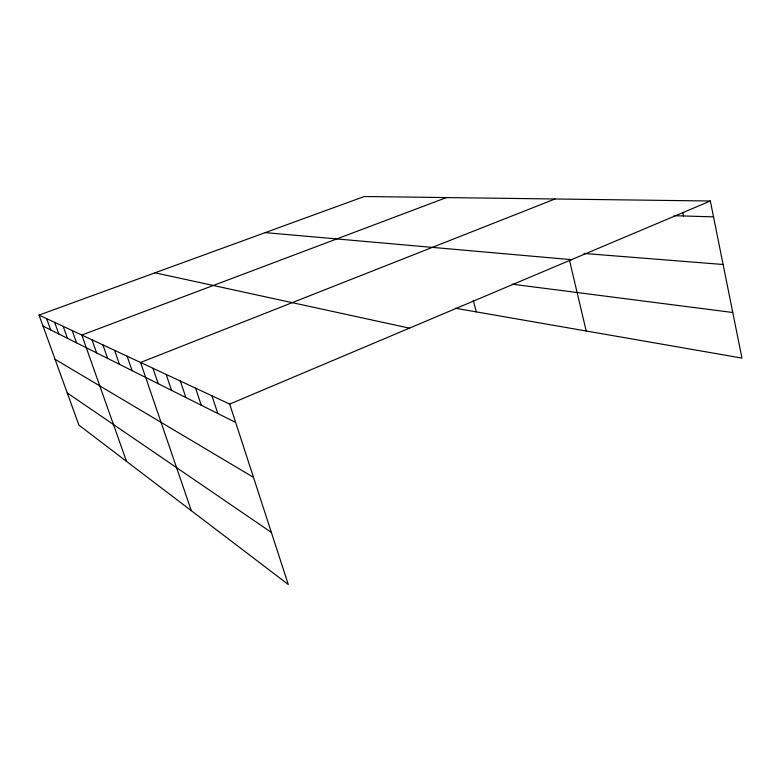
<?xml version="1.0" encoding="UTF-8"?>
<svg xmlns="http://www.w3.org/2000/svg" width="781" height="781" viewBox="0 0 781 781"><rect width="100%" height="100%" fill="white"/><g stroke="black" fill="none" stroke-linecap="round" stroke-linejoin="round"><path stroke-width="1.17" d="M229.692 404.089L288.277 584.491L78.91 425.118L39.05 315.094L229.692 404.089L710.329 201.01L741.95 358.089L455.411 308.251M555.008 198.989L140.56 362.482L191.325 510.686M446.488 197.573L81.79 335.049L126.502 461.346M39.05 315.094L364.278 196.509L710.329 201.01M674.13 215.693L713.522 216.864M584.012 253.454L723.108 264.495M265.237 232.621L571.516 259.663M512.209 284.196L732.773 312.498M154.999 272.813L409.439 328.147M43.033 326.097L235.647 422.423M55.06 359.289L253.474 477.328M67.254 392.95L271.368 532.408M46.635 318.638L50.716 329.943M54.67 322.387L58.839 334.004M72.194 330.568L76.577 342.869M63.173 326.351L67.449 338.31M92.012 339.823L96.619 352.895M102.926 344.909L107.641 358.411M114.592 350.357L119.444 364.307M127.108 356.204L132.087 370.633M152.949 368.261L158.192 383.686M166.177 374.441L171.556 390.373M180.362 381.06L185.878 397.539M195.592 388.167L201.244 405.222M211.983 395.821L217.792 413.491M473.276 300.353L476.283 311.873M569.251 259.272L586.199 330.998M682.779 212.432L683.521 215.976"/></g></svg>
